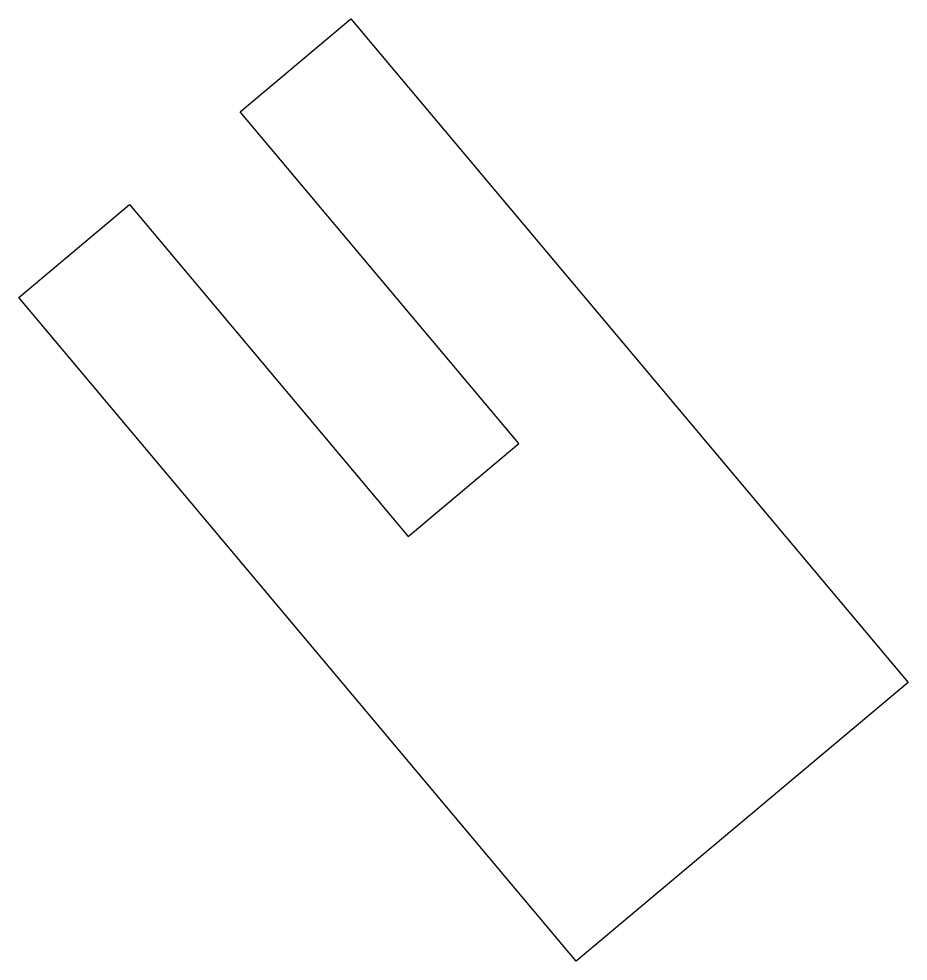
# Model space of a CAD drawing. Extents: x -34.7 to 20.7, y 0 to 58.7.
import ezdxf

# ---------------------------------------------------------------- set-up
doc = ezdxf.new("R2010")
doc.units = 0

msp = doc.modelspace()

# ---------------------------------------------------------------- linework, layer by layer
msp.add_polyline3d([(0, 0, 0), (-34.711, 41.366, 0), (-27.816, 47.151, 0), (-10.461, 26.468, 0), (-3.566, 32.253, 0), (-20.922, 52.937, 0), (-14.027, 58.722, 0), (20.683, 17.355, 0), (0, 0, 0)])

doc.saveas('drawing.dxf')
